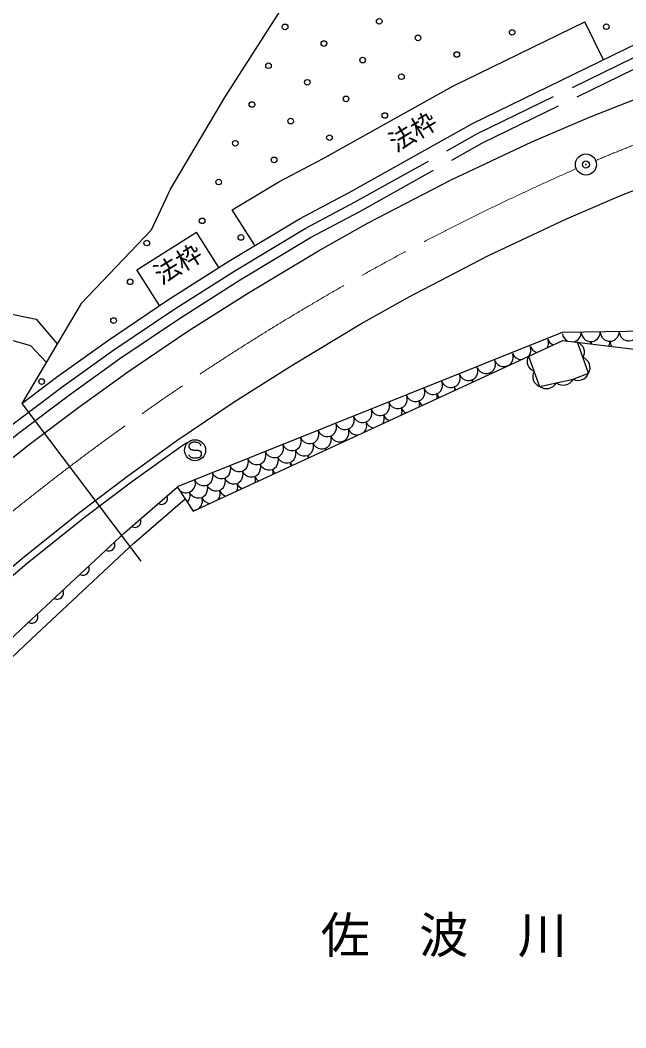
# Model space of a CAD drawing. Units: millimetres, scale not verified. Extents: x 40000 to 680000, y 20000 to 380000.
# Drawn here: x 130991 to 174046, y 247583 to 319207 of the extents above; entities that cross this region are included whole.
import ezdxf
from ezdxf.enums import TextEntityAlignment as Align

# ---------------------------------------------------------------- set-up
doc = ezdxf.new("R2010")
doc.units = ezdxf.units.MM
doc.header["$LTSCALE"] = 1000
doc.header["$PDMODE"] = 32
doc.header["$PDSIZE"] = 500
doc.linetypes.add('CHAIN', pattern=[18.5, 12, -1.5, 3.5, -1.5])
doc.linetypes.add('DASHED', pattern=[7.5, 6, -1.5])
for name, color, linetype, lineweight in [('M-BGD', 7, 'Continuous', 25), ('M-BGD-EXST', 7, 'Continuous', 25), ('M-BMK', 2, 'CHAIN', 13), ('M-BMK-SRVR', 3, 'Continuous', 25)]:
    doc.layers.add(name, color=color, linetype=linetype, lineweight=lineweight)
doc.layers.add('M-BMK-HTXT', color=7, linetype='Continuous')
doc.layers.add('M-OTRS', color=6, linetype='Continuous')
doc.styles.add('ＭＳ ゴシック', font='')
doc.styles.get('ＭＳ ゴシック').set_extended_font_data('MS Gothic')

msp = doc.modelspace()

# ---------------------------------------------------------------- linework, layer by layer
at = {"layer": 'M-BGD'}
for p, q in [((145559, 313761), (152799, 325057)), ((161748, 314510), (171138, 319093)), ((172454, 316397), (171138, 319093)), ((152917, 309582), (161748, 314510)), ((141669, 307184), (145559, 313761)), ((149381, 307708), (152974, 309613)), ((146068, 305718), (149381, 307708)), ((140338, 304309), (141669, 307184)), ((147648, 303229), (146068, 305718)), ((135326, 299058), (140338, 304309)), ((139283, 301451), (143518, 304138)), ((145114, 301622), (143518, 304138)), ((112831, 301826), (132134, 297957)), ((112253, 301426), (131733, 296089)), ((140891, 298918), (139283, 301451)), ((135326, 299058), (131104, 291965)), ((132134, 297957), (133629, 296207)), ((169527, 296996), (142148, 286044)), ((179202, 297179), (169527, 296996)), ((131733, 296089), (132850, 294898)), ((143289, 284310), (169573, 296449)), ((169573, 296449), (175049, 295764)), ((171402, 294127), (170604, 296320)), ((167134, 295322), (167913, 293174)), ((167913, 293174), (170306, 293681)), ((170306, 293681), (171402, 294127)), ((131104, 291965), (139567, 280754)), ((138424, 282789), (142163, 286021)), ((142148, 286044), (143289, 284310)), ((139078, 282032), (142717, 285179)), ((131097, 275933), (138424, 282789)), ((131780, 275203), (139107, 282058)), ((127324, 277098), (131485, 280604)), ((115087, 260818), (131097, 275933)), ((115773, 260091), (131784, 275206))]:
    msp.add_line(p, q, dxfattribs=at)
at = {"layer": 'M-BGD', "linetype": 'DASHED'}
for p, q in [((163856, 310476), (176459, 316627)), ((155135, 305609), (163856, 310476))]:
    msp.add_line(p, q, dxfattribs=at)
at = {"layer": 'M-BGD'}
for points in [[(154379, 306962), (163138, 311851), (175802, 318031), (194968, 326626)], [(155736, 304801), (161627, 307847), (167356, 310567), (171466, 312319), (176337, 314221), (181604, 316115), (187025, 317868), (194006, 319847), (198732, 320991)], [(158493, 299472), (164292, 302471), (169819, 305094), (173734, 306763), (178444, 308602), (183543, 310436), (188767, 312126), (195530, 314043), (200143, 315159)], [(131104, 291965), (133585, 293836), (137194, 296425), (141469, 299309), (145824, 302072), (150857, 305095), (154379, 306962)], [(127422, 285678), (131546, 288979), (135155, 291701), (138708, 294249), (142920, 297091), (147216, 299817), (152190, 302805), (155736, 304801)], [(131172, 280994), (135228, 284241), (138710, 286867), (142135, 289323), (146206, 292070), (150369, 294711), (155208, 297619), (158587, 299523)], [(131485, 280604), (135535, 283846), (139007, 286464), (142421, 288913), (142841, 289196)], [(92830, 247583), (93819, 248343), (97345, 251203), (101390, 254566), (106287, 258844), (111604, 263663), (116161, 267840), (118889, 270312), (121841, 272970), (127030, 277504), (131172, 280994)]]:
    msp.add_lwpolyline(points, dxfattribs=at)
at = {"layer": 'M-BGD', "linetype": 'DASHED'}
for points in [[(154769, 306264), (163508, 311141), (176141, 317306), (192600, 324687)], [(126266, 287122), (130411, 290440), (134059, 293191), (137651, 295768), (141907, 298639), (146244, 301391), (151259, 304404), (154769, 306264)], [(126735, 286537), (130871, 289848), (134503, 292587), (138080, 295152), (142318, 298011), (146638, 300753), (151637, 303756), (155135, 305609)]]:
    msp.add_lwpolyline(points, dxfattribs=at)
at = {"layer": 'M-BGD'}
for centre in [(149823, 318726), (156516, 319123), (172657, 318740), (159272, 317944), (165964, 318342), (152580, 317546), (162029, 316765), (148644, 315969), (155336, 316367), (158093, 315188), (151401, 314790), (154157, 313610), (147465, 313213), (156914, 312431), (150221, 312033), (152978, 310854), (146286, 310456), (149042, 309277), (145106, 307700), (143927, 304943), (146683, 303764), (139991, 303366), (138812, 300610), (137633, 297853), (132518, 293520)]:
    msp.add_circle(centre, 200, dxfattribs=at)
for centre, radius, start, end in [((170202, 297009), 675, 188.44636, 242.44528), ((170202, 297009), 675, 283.79127, 1.08092), ((171553, 297034), 675, 181.08092, 1.08092), ((172903, 297060), 675, 181.08092, 1.08092), ((174253, 297085), 675, 181.08092, 1.08092), ((166624, 295755), 675, 320.81567, 21.64014), ((167879, 296253), 675, 201.64014, 256.85783), ((167879, 296253), 675, 332.71768, 21.64014), ((169134, 296751), 675, 201.64014, 247.54909), ((170336, 295601), 766, 330.4305, 69.53572), ((170890, 296347), 675, 348.31243, 1.08092), ((172240, 296372), 675, 181.08092, 194.26973), ((172240, 296372), 675, 331.96683, 1.08092), ((173591, 296397), 675, 181.08092, 212.7529), ((165369, 295257), 675, 201.64014, 21.64014), ((166624, 295755), 675, 201.64014, 268.75984), ((167772, 294946), 741, 149.47695, 250.39903), ((170735, 294505), 766, 330.4305, 69.53572), ((162859, 294261), 675, 201.64014, 21.64014), ((164114, 294759), 675, 201.64014, 21.64014), ((166245, 294878), 675, 201.64014, 202.20843), ((164990, 294380), 675, 21.07154, 21.64014), ((161603, 293763), 675, 201.64014, 21.64014), ((164990, 294380), 675, 201.64014, 208.50397), ((163735, 293882), 675, 14.73052, 21.64014), ((168162, 293872), 741, 149.47695, 250.39903), ((169592, 294102), 829, 234.44146, 329.48264), ((170660, 294380), 784, 243.20439, 341.1283), ((159093, 292767), 675, 201.64014, 21.64014), ((160348, 293265), 675, 201.64014, 21.64014), ((162480, 293384), 675, 201.64014, 221.31368), ((161225, 292886), 675, 1.56753, 21.64014), ((163735, 293882), 675, 201.64014, 214.84499), ((162480, 293384), 675, 8.26183, 21.64014), ((168395, 293848), 829, 234.44146, 329.48264), ((157838, 292269), 675, 201.64014, 21.64014), ((161225, 292886), 675, 201.64014, 228.00798), ((159970, 292388), 675, 354.51722, 21.64014), ((155327, 291273), 675, 201.64014, 21.64014), ((156583, 291771), 675, 201.64014, 21.64014), ((158714, 291890), 675, 201.64014, 242.65984), ((157459, 291392), 675, 338.42546, 21.64014), ((158714, 291890), 675, 346.91567, 21.64014), ((159970, 292388), 675, 201.64014, 235.05829), ((154072, 290775), 675, 201.64014, 21.64014), ((156204, 290894), 675, 328.32415, 21.64014), ((157459, 291392), 675, 201.64014, 251.15005), ((152817, 290277), 675, 201.64014, 21.64014), ((153694, 289899), 675, 201.64014, 21.64014), ((154949, 290397), 675, 201.64014, 275.41013), ((154949, 290397), 675, 314.16538, 21.64014), ((156204, 290894), 675, 201.64014, 261.25136), ((150307, 289281), 675, 201.64014, 21.64014), ((151562, 289779), 675, 201.64014, 21.64014), ((152438, 289401), 675, 201.64014, 21.64014), ((149051, 288783), 675, 201.64014, 21.64014), ((149928, 288405), 675, 201.64014, 21.64014), ((151183, 288903), 675, 201.64014, 21.64014), ((153315, 289022), 675, 201.64014, 211.07925), ((152060, 288524), 675, 12.11373, 21.64014), ((154570, 289520), 675, 201.64014, 204.77455), ((153315, 289022), 675, 18.49626, 21.64014), ((146541, 287787), 675, 201.64014, 21.64014), ((147796, 288285), 675, 201.64014, 21.64014), ((148673, 287907), 675, 201.64014, 21.64014), ((152060, 288524), 675, 201.64014, 217.46178), ((150805, 288026), 675, 5.56625, 21.64014), ((145286, 287289), 675, 201.64014, 21.64014), ((147418, 287409), 675, 201.64014, 21.64014), ((149549, 287528), 675, 201.64014, 230.83029), ((148294, 287030), 675, 351.49923, 21.64014), ((149549, 287528), 675, 358.74522, 21.64014), ((150805, 288026), 675, 201.64014, 224.00926), ((142775, 286293), 675, 225.04127, 21.64014), ((144031, 286791), 675, 201.64014, 21.64014), ((144907, 286413), 675, 201.64014, 21.64014), ((146162, 286911), 675, 201.64014, 21.64014), ((148294, 287030), 675, 201.64014, 238.07628), ((147039, 286532), 675, 343.58903, 21.64014), ((143652, 285915), 675, 201.64014, 21.64014), ((144529, 285536), 675, 323.34894, 21.64014), ((145784, 286034), 675, 201.64014, 255.00623), ((145784, 286034), 675, 334.56928, 21.64014), ((147039, 286532), 675, 201.64014, 245.98648), ((141033, 285229), 439, 239.34044, 22.35599), ((142397, 285417), 675, 315.04127, 21.64014), ((143273, 285038), 675, 303.62667, 21.64014), ((144529, 285536), 675, 201.64014, 266.22657), ((143273, 285038), 675, 268.33718, 285.94884), ((139142, 283594), 439, 239.34044, 22.35599), ((137285, 281912), 439, 241.65202, 24.66757), ((135462, 280202), 439, 241.65202, 24.66757), ((133638, 278492), 439, 241.65202, 24.66757), ((131815, 276782), 439, 241.65202, 24.66757)]:
    msp.add_arc(centre, radius, start, end, dxfattribs=at)
at = {"layer": 'M-BGD-EXST'}
for points in [[(143227, 288666), (143246, 288662), (143265, 288659), (143284, 288655), (143303, 288652), (143322, 288649), (143341, 288646), (143360, 288644), (143379, 288642), (143398, 288640), (143417, 288639), (143433, 288639), (143449, 288638), (143465, 288638), (143480, 288638), (143496, 288639), (143512, 288639), (143528, 288639), (143544, 288639), (143560, 288639), (143575, 288639), (143593, 288639), (143610, 288637), (143628, 288636), (143645, 288634), (143663, 288631), (143673, 288630), (143683, 288628), (143694, 288625), (143704, 288622), (143714, 288620), (143723, 288617), (143732, 288613), (143741, 288610), (143750, 288606), (143758, 288602), (143767, 288598), (143776, 288593), (143784, 288588), (143792, 288583), (143800, 288577), (143805, 288573), (143810, 288568), (143815, 288563), (143819, 288559), (143824, 288554)], [(143039, 288234), (143035, 288240), (143032, 288246), (143028, 288251), (143024, 288257), (143021, 288263), (143018, 288269), (143015, 288275), (143012, 288281), (143010, 288287), (143008, 288294), (143007, 288300), (143005, 288305), (143004, 288311)]]:
    msp.add_lwpolyline(points, dxfattribs=at)
msp.add_circle((143426, 288639), 749, dxfattribs=at)
for centre, radius, start, end in [((143208, 288923), 223, 172.36814, 193.72008), ((143202, 288918), 218, 150.0708, 170.82171), ((143208, 288923), 223, 193.7824, 222.17001), ((143332, 288842), 368, 135.15085, 149.93667), ((143290, 288998), 334, 222.25697, 242.81644), ((143258, 288921), 260, 114.63796, 136.08554), ((143359, 289135), 487, 242.95506, 254.28289), ((143334, 288754), 443, 100.05395, 114.52623), ((143401, 288386), 818, 90.54544, 100.1869), ((143415, 288263), 941, 82.47698, 91.3279), ((143470, 288669), 531, 69.27414, 82.6429), ((143547, 288872), 314, 50.33996, 69.2792), ((143552, 288886), 300, 40.39427, 49.36849), ((143492, 288818), 390, 31.07407, 42.21432), ((143705, 288947), 141, 15.48494, 31.07407), ((143767, 288968), 75.9, 353.24514, 12.74605), ((143304, 288441), 336, 217.94831, 228.20445), ((143310, 288456), 352, 229.12381, 248.26742), ((143381, 288636), 545, 248.31346, 261.14941), ((143437, 289004), 918, 261.2217, 270.98278), ((143451, 289039), 952, 270.15164, 279.41634), ((143518, 288628), 535, 279.49367, 291.46503), ((143597, 288428), 321, 291.45807, 309.06252), ((143635, 288377), 257, 309.52638, 337.1503), ((143631, 288380), 259, 0.82024, 42.03911), ((143629, 288374), 261, 338.2637, 2.05452)]:
    msp.add_arc(centre, radius, start, end, dxfattribs=at)
at = {"layer": 'M-BMK'}
for centre, radius, start, end in [((235991, 154655), 167341, 85.25018, 112.51948), ((241850, 146150), 177463, 113.69936, 131.14669)]:
    msp.add_arc(centre, radius, start, end, dxfattribs=at)
at = {"layer": 'M-BMK-SRVR'}
msp.add_circle((171208, 308947), 750, dxfattribs=at)
at = {"layer": 'M-OTRS'}
msp.add_point((171208, 308947), dxfattribs=at)

# ---------------------------------------------------------------- texts
at = {"layer": 'M-BGD', "style": 'ＭＳ ゴシック'}
for rotation, p in [(30.979, (157020, 310921)), (31.496, (140335, 301504))]:
    msp.add_text('法枠', height=1320, rotation=rotation, dxfattribs=at).set_placement(p, align=Align.TOP_LEFT)
at = {"layer": 'M-BMK-HTXT', "style": 'ＭＳ ゴシック'}
msp.add_text('佐\u3000波\u3000川', height=2566, dxfattribs=at).set_placement((169856, 252129), align=Align.BOTTOM_RIGHT)

doc.saveas('drawing.dxf')
